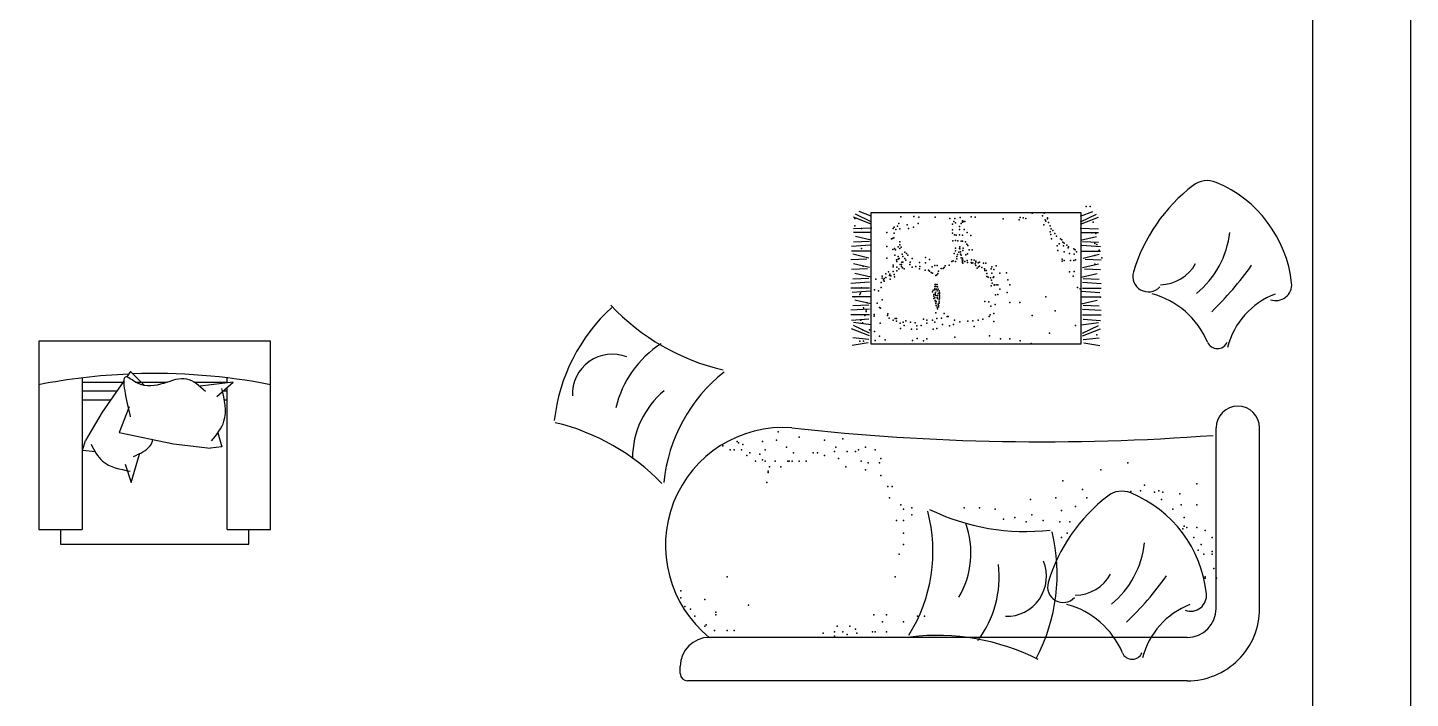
# Model space of a CAD drawing. Header units: inches. Extents: x 10.1 to 52.6, y 12.1 to 36.9.
# Drawn here: x 26.348 to 31.121, y 18.358 to 20.673 of the extents above; entities that cross this region are included whole.
import ezdxf

# ---------------------------------------------------------------- set-up
doc = ezdxf.new("R2010")
doc.units = ezdxf.units.IN
doc.header["$MEASUREMENT"] = 0
doc.layers.add('02', color=2, linetype='Continuous')
doc.layers.add('kadrbm', color=4, linetype='Continuous')

# ---------------------------------------------------------------- blocks, each defined once
blk = doc.blocks.new('kadrbm')
at = {"layer": 'kadrbm', "color": 4}
blk.add_lwpolyline([(0, 0), (0, 24.7972), (21, 24.7972), (21, 0), (0, 0)], close=True, dxfattribs=at)
blk.add_lwpolyline([(20.6631, 0.3257), (20.6631, 24.4603), (0.3369, 24.4603), (0.3369, 0.3257), (20.6631, 0.3257)], dxfattribs=at)

msp = doc.modelspace()

# ---------------------------------------------------------------- linework, layer by layer
at = {"layer": '02'}
for p, q in [((29.2604, 19.9941), (29.1988, 20.0183)), ((29.2604, 20.0029), (29.2054, 20.0293)), ((29.2604, 20.0227), (29.2186, 20.0381)), ((29.9831, 20.0227), (30.0249, 20.0381)), ((29.9831, 20.0029), (30.0381, 20.0293)), ((29.9831, 19.9941), (30.0447, 20.0183)), ((29.2626, 19.9809), (29.1988, 19.9787)), ((29.2582, 19.9655), (29.1988, 19.9655)), ((29.9809, 19.9809), (30.0447, 19.9787)), ((29.9853, 19.9655), (30.0447, 19.9655)), ((29.256, 19.9216), (29.1922, 19.9172)), ((29.2538, 19.9347), (29.1988, 19.9326)), ((29.2604, 19.9391), (29.2054, 19.9523)), ((29.9831, 19.9391), (30.0381, 19.9523)), ((29.9875, 19.9216), (30.0513, 19.9172)), ((29.9897, 19.9347), (30.0447, 19.9326)), ((29.245, 19.8732), (29.19, 19.871)), ((29.256, 19.9018), (29.1922, 19.9018)), ((29.2516, 19.8776), (29.1966, 19.8908)), ((29.2538, 19.8446), (29.1988, 19.8578)), ((29.9875, 19.9018), (30.0513, 19.9018)), ((29.9897, 19.8446), (30.0447, 19.8578)), ((29.9919, 19.8776), (30.0469, 19.8908)), ((29.9985, 19.8732), (30.0535, 19.871)), ((29.2472, 19.8402), (29.1922, 19.838)), ((29.2582, 19.8116), (29.2032, 19.8248)), ((29.9853, 19.8116), (30.0403, 19.8248)), ((29.9963, 19.8402), (30.0513, 19.838)), ((29.2538, 19.794), (29.19, 19.7896)), ((29.2538, 19.7742), (29.19, 19.7742)), ((29.2582, 19.7632), (29.1944, 19.7588)), ((29.2516, 19.8072), (29.1966, 19.805)), ((29.9853, 19.7632), (30.0491, 19.7588)), ((29.9897, 19.794), (30.0535, 19.7896)), ((29.9897, 19.7742), (30.0535, 19.7742)), ((29.9919, 19.8072), (30.0469, 19.805)), ((29.2582, 19.7434), (29.1944, 19.7434)), ((29.2516, 19.7148), (29.1966, 19.7126)), ((29.2582, 19.7192), (29.2032, 19.7324)), ((29.9853, 19.7434), (30.0491, 19.7434)), ((29.9853, 19.7192), (30.0403, 19.7324)), ((29.9919, 19.7148), (30.0469, 19.7126)), ((29.2538, 19.7016), (29.19, 19.6972)), ((29.2538, 19.6818), (29.19, 19.6818)), ((29.9897, 19.7016), (30.0535, 19.6972)), ((29.9897, 19.6818), (30.0535, 19.6818)), ((29.2516, 19.6664), (29.1922, 19.662)), ((29.2538, 19.6093), (29.1922, 19.6335)), ((29.2582, 19.6467), (29.1988, 19.6554)), ((29.2538, 19.6181), (29.1988, 19.6445)), ((29.9853, 19.6467), (30.0447, 19.6554)), ((29.9897, 19.6181), (30.0447, 19.6445)), ((29.9897, 19.6093), (30.0513, 19.6335)), ((29.9919, 19.6664), (30.0513, 19.662)), ((26.3866, 19.5905), (26.3866, 18.9403)), ((27.1866, 19.5905), (26.3866, 19.5905)), ((27.1866, 18.9403), (27.1866, 19.5905)), ((29.2494, 19.5851), (29.1944, 19.5763)), ((29.2516, 19.5961), (29.1966, 19.6027)), ((29.9919, 19.5961), (30.0469, 19.6027)), ((29.9941, 19.5851), (30.0491, 19.5763)), ((26.7032, 19.4859), (26.6897, 19.4668)), ((26.7513, 19.4376), (26.7032, 19.4859)), ((26.5366, 19.4641), (26.5366, 18.9403)), ((26.5366, 19.4492), (26.6794, 19.4492)), ((26.6793, 19.4521), (26.6047, 19.3463)), ((26.7207, 19.4492), (26.8293, 19.4492)), ((26.9221, 19.4492), (27.0366, 19.4492)), ((27.0576, 19.4492), (26.9439, 19.435)), ((27.0007, 19.3995), (27.0576, 19.4492)), ((27.0366, 19.4466), (27.0366, 19.4641)), ((27.0366, 18.9403), (27.0366, 19.4309)), ((26.5366, 19.419), (26.656, 19.419)), ((26.5366, 19.3888), (26.6347, 19.3888)), ((27.0205, 19.419), (27.0366, 19.419)), ((27.0267, 19.3888), (27.0366, 19.3888)), ((26.6047, 19.3463), (26.5471, 19.2478)), ((26.6985, 19.364), (26.6633, 19.2754)), ((30.451, 18.6684), (30.451, 19.2913)), ((30.601, 18.6684), (30.601, 19.2913)), ((26.5368, 19.2139), (26.5471, 19.2478)), ((26.6633, 19.2754), (26.8515, 19.2364)), ((27.0041, 19.2744), (27.0185, 19.2257)), ((26.5816, 19.2085), (26.5368, 19.2139)), ((26.7052, 19.1029), (26.7339, 19.2006)), ((26.8515, 19.2364), (26.9789, 19.2211)), ((27.0185, 19.2257), (26.9789, 19.2211)), ((26.6848, 19.1668), (26.7052, 19.1029)), ((26.3866, 18.9403), (26.5366, 18.9403)), ((26.4616, 18.9403), (26.4616, 18.8905)), ((27.0366, 18.9403), (27.1866, 18.9403)), ((27.1116, 18.8905), (27.1116, 18.9403)), ((26.4616, 18.8905), (27.1116, 18.8905)), ((30.351, 18.5684), (28.701, 18.5684)), ((28.601, 18.4434), (28.601, 18.4684)), ((30.351, 18.4184), (28.626, 18.4184))]:
    msp.add_line(p, q, dxfattribs=at)
msp.add_lwpolyline([(29.9837, 20.0346), (29.9837, 19.5805), (29.2598, 19.5805), (29.2598, 20.0346)], close=True, dxfattribs=at)
for centre, radius, start, end in [((30.4199, 20.0649), 0.08, 67.5938, 127.6409), ((30.7338, 19.6579), 0.594, 127.6409, 163.1765), ((30.2881, 19.7452), 0.4258, 6.2045, 67.5938), ((30.1821, 20.001), 0.3177, 309.265, 353.7345), ((30.2563, 19.9273), 0.1417, 271.0268, 330.8745), ((30.2165, 19.8143), 0.0535, 163.1765, 317.4976), ((29.6079, 20.5436), 1.1872, 314.203, 324.4023), ((30.6571, 19.7853), 0.0546, 250.0808, 6.2045), ((28.9236, 20.2431), 0.7716, 223.2093, 256.9355), ((30.1552, 19.4754), 0.2885, 22.8598, 75.0214), ((30.7489, 19.5045), 0.2663, 110.7727, 165.8868), ((28.7808, 19.2494), 0.6185, 132.2634, 173.7297), ((28.7336, 19.2754), 0.3654, 122.9512, 166.5784), ((30.4551, 19.6018), 0.0369, 202.8598, 336.456), ((28.3662, 19.4081), 0.1378, 68.4704, 182.5356), ((26.7866, 17.3865), 2.0926, 92.4544, 101.0198), ((26.7866, 17.3865), 2.0926, 78.9802, 92.0621), ((29.0874, 19.0538), 0.545, 127.8924, 174.7826), ((28.7386, 19.1864), 0.3028, 129.5906, 179.8323), ((30.526, 19.2913), 0.075, 0, 180), ((27.9955, 18.5771), 0.7526, 43.9819, 76.6351), ((28.9573, 18.8854), 0.4076, 85.9575, 231.0431), ((29.8532, 27.0288), 7.7853, 263.60448, 274.32871), ((30.4398, 18.586), 0.594, 127.6409, 163.1765), ((30.1259, 18.993), 0.08, 67.5938, 127.6409), ((29.9941, 18.6733), 0.4258, 6.2045, 67.5938), ((28.9283, 18.8656), 0.545, 327.8628, 14.753), ((29.7917, 19.6865), 0.7526, 243.9523, 276.6054), ((29.3014, 18.8601), 0.3028, 329.561, 19.8026), ((29.2833, 18.7864), 0.6185, 332.2338, 13.7), ((29.888, 18.9291), 0.3177, 309.265, 353.7345), ((29.3366, 18.7781), 0.3654, 322.9215, 6.5487), ((29.7272, 18.7789), 0.1378, 268.4408, 22.506), ((29.9622, 18.8554), 0.1417, 271.0268, 330.8745), ((29.3139, 19.4716), 1.1872, 314.203, 324.4023), ((29.9225, 18.7424), 0.0535, 163.1765, 317.4976), ((30.3631, 18.7134), 0.0546, 250.0808, 6.2045), ((29.8612, 18.4035), 0.2885, 22.8598, 75.0214), ((30.4549, 18.4326), 0.2663, 110.7727, 165.8868), ((30.351, 18.6684), 0.1, 270, 0), ((30.351, 18.6684), 0.25, 270, 0.0006), ((29.4885, 17.8037), 0.7716, 63.1797, 96.9059), ((28.701, 18.4684), 0.1, 90, 180), ((30.1611, 18.5299), 0.0369, 202.8598, 336.456), ((28.626, 18.4434), 0.025, 180, 270)]:
    msp.add_arc(centre, radius, start, end, dxfattribs=at)
for points in [[(26.9617, 19.4173), (26.8977, 19.4598), (26.7272, 19.4456), (26.6846, 19.4669), (26.6846, 19.4102), (26.7023, 19.3293)], [(26.983, 19.247), (27.0256, 19.3144), (27.0185, 19.4279)], [(26.5668, 19.2354), (26.6066, 19.1767), (26.7017, 19.1423)]]:
    msp.add_spline(points, degree=3, dxfattribs=at)
msp.add_open_spline([(26.7131, 19.1924), (26.7358, 19.2027), (26.7672, 19.2169), (26.7783, 19.2432), (26.7804, 19.2511)], degree=3, knots=[0, 0, 0, 0, 85.349498, 118.380514, 118.380514, 118.380514, 118.380514], dxfattribs=at)
for p in [(30.002, 20.0557), (30.0165, 20.0557), (29.2031, 20.0141), (29.3629, 20.0203), (29.4074, 20.0215), (29.4242, 20.0191), (29.4806, 20.0191), (29.5317, 20.0145), (29.5452, 20.0036), (29.5491, 20.0143), (29.5671, 20.0179), (29.5749, 20.0057), (29.5749, 20.0015), (29.5791, 20.0036), (29.5834, 20.0036), (29.6056, 20.0203), (29.6188, 20.0191), (29.7161, 20.0131), (29.7714, 20.0095), (29.7738, 20.0179), (29.7846, 20.0167), (29.7942, 20.0143), (29.8158, 20.0323), (29.8515, 20.0229), (29.8567, 20.0323), (29.8603, 20.0097), (29.8625, 20.0053), (29.8687, 20.0163), (29.8687, 20.0126), (30.0263, 20.0018), (29.2031, 19.9887), (29.2267, 19.9797), (29.3137, 19.9654), (29.3361, 19.9801), (29.3397, 19.9837), (29.3397, 19.9638), (29.3451, 19.9764), (29.3505, 19.9873), (29.356, 19.9964), (29.3589, 19.9782), (29.3841, 19.9918), (29.3893, 19.9795), (29.4062, 19.9843), (29.4218, 19.9963), (29.5408, 19.9945), (29.5408, 19.9746), (29.5408, 19.9638), (29.548, 19.9583), (29.5516, 19.9993), (29.5539, 19.9567), (29.5643, 19.9867), (29.5643, 19.9764), (29.5647, 19.9579), (29.5706, 19.9972), (29.5749, 19.957), (29.5812, 19.9761), (29.5918, 19.9655), (29.6045, 19.9549), (29.8559, 19.9921), (29.8723, 20), (29.8777, 19.9891), (29.8779, 19.9679), (29.8801, 19.9592), (29.8813, 19.9782), (29.8868, 19.9728), (29.894, 19.962), (29.8995, 19.9529), (30.0219, 19.9652), (30.0353, 19.962), (29.2267, 19.9109), (29.3137, 19.917), (29.3306, 19.9439), (29.3335, 19.9456), (29.3342, 19.9076), (29.3379, 19.9475), (29.3401, 19.9104), (29.3437, 19.9062), (29.3526, 19.9168), (29.3589, 19.9338), (29.3589, 19.9232), (29.3589, 19.9105), (29.3632, 19.9147), (29.5419, 19.9375), (29.5516, 19.9384), (29.5516, 19.9113), (29.5589, 19.9366), (29.5643, 19.9105), (29.5661, 19.9095), (29.5664, 19.9168), (29.5706, 19.9359), (29.5749, 19.9359), (29.5779, 19.9123), (29.5855, 19.9338), (29.59, 19.9255), (29.5939, 19.9211), (29.5982, 19.9063), (29.6088, 19.9063), (29.8823, 19.9438), (29.9021, 19.9196), (29.9087, 19.9262), (29.914, 19.9439), (29.9176, 19.9402), (29.9212, 19.933), (29.9241, 19.9196), (29.9266, 19.9294), (29.9357, 19.9221), (29.9395, 19.913), (29.9411, 19.9167), (29.9592, 19.9095), (29.9647, 19.9058), (30.0317, 19.9276), (30.039, 19.9239), (30.0473, 19.9054), (29.3137, 19.8774), (29.342, 19.8872), (29.3469, 19.8714), (29.3485, 19.8654), (29.3526, 19.883), (29.3533, 19.8738), (29.3568, 19.8766), (29.3653, 19.8639), (29.3674, 19.8914), (29.3695, 19.883), (29.3695, 19.8639), (29.3759, 19.8978), (29.3759, 19.8766), (29.3801, 19.8703), (29.3822, 19.8936), (29.3864, 19.8872), (29.3949, 19.8639), (29.4013, 19.8766), (29.4266, 19.8618), (29.447, 19.8798), (29.447, 19.8606), (29.4614, 19.8726), (29.5389, 19.866), (29.5431, 19.8682), (29.5462, 19.8932), (29.5516, 19.9022), (29.5516, 19.866), (29.5558, 19.883), (29.5558, 19.8745), (29.5579, 19.8893), (29.5622, 19.8978), (29.5679, 19.8986), (29.5679, 19.8914), (29.5707, 19.887), (29.5707, 19.8786), (29.5743, 19.8714), (29.5749, 19.866), (29.5755, 19.8774), (29.5755, 19.8618), (29.5767, 19.9038), (29.5767, 19.8702), (29.5767, 19.8594), (29.5834, 19.866), (29.5864, 19.8882), (29.5912, 19.869), (29.5924, 19.8918), (29.5924, 19.8618), (29.6056, 19.8618), (29.6068, 19.8714), (29.608, 19.8594), (29.6104, 19.8606), (29.6152, 19.8702), (29.6188, 19.8582), (29.6212, 19.8666), (29.6212, 19.863), (29.6296, 19.8606), (29.6342, 19.8639), (29.6476, 19.8594), (29.6553, 19.8597), (29.9043, 19.9042), (29.9197, 19.8734), (29.9197, 19.8668), (29.9266, 19.8986), (29.9266, 19.8696), (29.9447, 19.8932), (29.9483, 19.869), (29.9592, 19.8696), (29.9611, 19.8914), (29.9659, 19.8712), (29.9683, 19.8986), (30.0317, 19.8859), (30.0564, 19.8783), (29.2321, 19.8493), (29.2975, 19.8153), (29.31, 19.8102), (29.3102, 19.8237), (29.3197, 19.8306), (29.3233, 19.8174), (29.3247, 19.8225), (29.3281, 19.8162), (29.3356, 19.8534), (29.3356, 19.847), (29.3357, 19.8313), (29.3389, 19.821), (29.3399, 19.8132), (29.3485, 19.833), (29.3489, 19.8466), (29.3555, 19.84), (29.3599, 19.8554), (29.3641, 19.8558), (29.3643, 19.8488), (29.3677, 19.8438), (29.3737, 19.8402), (29.3929, 19.8558), (29.4013, 19.8462), (29.4146, 19.8486), (29.4266, 19.8402), (29.4278, 19.8486), (29.4458, 19.8354), (29.4578, 19.8354), (29.4614, 19.8318), (29.4674, 19.8282), (29.471, 19.8474), (29.4722, 19.8258), (29.4794, 19.8522), (29.483, 19.8174), (29.4866, 19.8198), (29.4878, 19.8522), (29.4902, 19.8246), (29.4927, 19.8318), (29.5011, 19.8414), (29.5083, 19.8414), (29.5119, 19.845), (29.5155, 19.851), (29.5287, 19.8534), (29.6212, 19.8522), (29.626, 19.8426), (29.6308, 19.8474), (29.6344, 19.8498), (29.6416, 19.845), (29.6512, 19.8402), (29.6524, 19.8342), (29.6572, 19.8342), (29.6596, 19.8246), (29.6596, 19.8138), (29.6644, 19.8114), (29.6744, 19.8407), (29.6765, 19.847), (29.6765, 19.8258), (29.6807, 19.811), (29.6829, 19.8385), (29.6829, 19.8132), (29.6909, 19.851), (29.704, 19.8258), (29.7269, 19.827), (29.9447, 19.8298), (29.9574, 19.8153), (29.9611, 19.8316), (30.0317, 19.857), (29.2267, 19.7751), (29.2716, 19.7682), (29.2763, 19.8047), (29.2853, 19.7646), (29.2944, 19.7936), (29.2944, 19.7755), (29.298, 19.8081), (29.3028, 19.803), (29.3048, 19.8071), (29.3048, 19.7983), (29.325, 19.8047), (29.4734, 19.767), (29.4794, 19.779), (29.4794, 19.7718), (29.4794, 19.7682), (29.4806, 19.7862), (29.483, 19.7862), (29.483, 19.779), (29.4854, 19.7706), (29.4878, 19.7862), (29.4878, 19.7646), (29.489, 19.7778), (29.4915, 19.7706), (29.4951, 19.7646), (29.6717, 19.809), (29.6741, 19.7814), (29.6753, 19.8018), (29.6777, 19.791), (29.685, 19.7856), (29.685, 19.7835), (29.6913, 19.7856), (29.6977, 19.7856), (29.704, 19.7708), (29.7316, 19.8026), (29.7389, 19.785), (29.9719, 19.7755), (29.981, 19.7719), (29.2013, 19.7443), (29.2212, 19.7516), (29.223, 19.757), (29.2466, 19.7226), (29.2812, 19.7214), (29.298, 19.7338), (29.4722, 19.761), (29.4758, 19.7514), (29.4758, 19.7466), (29.4758, 19.7382), (29.4794, 19.7406), (29.4806, 19.7526), (29.4806, 19.731), (29.4806, 19.7298), (29.4818, 19.7586), (29.483, 19.7478), (29.483, 19.7214), (29.483, 19.7202), (29.4842, 19.7274), (29.4878, 19.7418), (29.489, 19.7478), (29.489, 19.7382), (29.4915, 19.755), (29.4915, 19.719), (29.4951, 19.7334), (29.4951, 19.7262), (29.4951, 19.7214), (29.4963, 19.7586), (29.4963, 19.755), (29.4963, 19.749), (29.4963, 19.7442), (29.4963, 19.7394), (29.6524, 19.7274), (29.6656, 19.7262), (29.6875, 19.7176), (29.6897, 19.7502), (29.6969, 19.7514), (29.7293, 19.7586), (29.7389, 19.7238), (29.7726, 19.7238), (29.8625, 19.7436), (30.0516, 19.7429), (29.2339, 19.7063), (29.2375, 19.6791), (29.243, 19.6991), (29.243, 19.6936), (29.2704, 19.6829), (29.2704, 19.6769), (29.289, 19.7067), (29.2926, 19.7049), (29.3161, 19.6795), (29.3179, 19.685), (29.3216, 19.6705), (29.3433, 19.6687), (29.3469, 19.6687), (29.4411, 19.6669), (29.4828, 19.6886), (29.4842, 19.7142), (29.4864, 19.6687), (29.4878, 19.7082), (29.489, 19.7022), (29.4927, 19.7142), (29.4927, 19.7094), (29.5027, 19.6705), (29.5118, 19.6868), (29.5226, 19.6759), (29.5263, 19.6759), (29.6458, 19.6669), (29.6676, 19.6759), (29.6712, 19.6813), (29.6729, 19.7118), (29.6837, 19.6865), (29.8163, 19.6799), (29.8955, 19.6952), (29.2248, 19.6628), (29.2303, 19.6538), (29.2303, 19.6303), (29.2538, 19.6303), (29.2716, 19.6241), (29.2908, 19.6529), (29.3361, 19.6632), (29.3469, 19.6596), (29.3596, 19.6524), (29.3614, 19.6343), (29.3705, 19.656), (29.3741, 19.6451), (29.3795, 19.6614), (29.3958, 19.656), (29.3995, 19.6325), (29.4121, 19.6542), (29.4176, 19.6433), (29.4176, 19.6325), (29.4321, 19.6451), (29.452, 19.6632), (29.452, 19.6524), (29.4719, 19.6632), (29.4737, 19.6325), (29.4792, 19.656), (29.4864, 19.6343), (29.5063, 19.6488), (29.5299, 19.6433), (29.5443, 19.6481), (29.548, 19.6632), (29.5661, 19.6578), (29.5933, 19.6596), (29.6114, 19.6614), (29.6152, 19.6409), (29.6295, 19.6632), (29.6837, 19.6589), (29.9659, 19.6447), (29.2212, 19.5904), (29.2339, 19.5904), (29.274, 19.5929), (29.2884, 19.6085), (29.3088, 19.5953), (29.4026, 19.5929), (29.4182, 19.6001), (29.441, 19.5917), (29.4518, 19.5989), (29.5491, 19.6049), (29.6688, 19.6095), (29.7062, 19.5985), (29.7392, 19.5985), (29.7744, 19.5919), (29.8119, 19.5831), (29.8757, 19.6183), (30.039, 19.6126), (28.7971, 19.2444), (28.802, 19.2395), (28.8847, 19.2444), (28.9334, 19.2493), (28.9383, 19.2784), (29.0113, 19.259), (29.0989, 19.2493), (29.1622, 19.2541), (28.7484, 19.2298), (28.7728, 19.2152), (28.7874, 19.2152), (28.8117, 19.2152), (28.8166, 19.2347), (28.8312, 19.1957), (28.8409, 19.2055), (28.875, 19.2006), (28.8945, 19.2152), (28.9675, 19.2249), (28.9918, 19.2055), (29.06, 19.2055), (29.0746, 19.2055), (29.0989, 19.1957), (29.133, 19.2103), (29.1379, 19.2249), (29.1768, 19.2103), (29.206, 19.2103), (29.2157, 19.2152), (29.2401, 19.2249), (29.2742, 19.2152), (28.8604, 19.1763), (28.8847, 19.1812), (28.8945, 19.1763), (28.9042, 19.1422), (28.9091, 19.1568), (28.9285, 19.1763), (28.948, 19.1568), (28.9724, 19.1763), (28.9772, 19.1763), (28.987, 19.1763), (29.0113, 19.1763), (29.0356, 19.1763), (29.1476, 19.186), (29.1719, 19.1568), (29.2255, 19.1763), (29.2401, 19.1471), (29.2498, 19.1714), (29.2888, 19.1714), (29.2936, 19.186), (30.053, 19.1471), (30.1455, 19.1714), (28.8993, 19.1033), (28.9042, 19.1374), (29.2936, 19.1276), (29.9216, 19.1082), (30.384, 19.0985), (29.318, 19.0887), (29.3228, 19.0498), (29.3326, 19.0887), (29.8972, 19.0498), (29.9897, 19.079), (30.0043, 19.0498), (30.1564, 19.0718), (30.1893, 19.0741), (30.2039, 19.0936), (30.238, 19.0693), (30.2526, 19.0741), (30.2672, 19.0693), (30.3256, 19.0644), (29.3618, 19.0255), (29.3715, 19.0109), (29.4007, 19.0158), (29.5808, 19.0158), (29.6344, 19.0158), (29.6879, 19.0109), (29.8096, 19.0449), (29.9167, 19.006), (29.9654, 19.0206), (30.2623, 19.0449), (30.3013, 19.0109), (30.3305, 19.0255), (30.384, 19.0255), (29.3472, 18.972), (29.3715, 18.972), (29.4007, 18.9914), (29.7171, 18.9768), (29.7561, 18.9817), (29.795, 18.9671), (29.8145, 18.9914), (29.8534, 18.972), (29.9118, 18.9671), (29.9459, 18.9671), (30.3402, 18.9817), (30.3402, 18.9525), (29.3715, 18.9282), (29.9167, 18.9136), (29.9362, 18.9282), (30.3353, 18.9428), (30.35, 18.9477), (30.3743, 18.9136), (30.384, 18.9477), (30.4132, 18.9379), (30.4376, 18.9136), (29.3569, 18.8552), (29.3715, 18.8893), (30.3889, 18.8698), (30.3986, 18.8893), (30.4084, 18.8552), (30.4376, 18.865), (30.4376, 18.8552), (28.763, 18.7774), (29.3423, 18.7774), (30.4084, 18.7725), (30.4132, 18.7774), (30.4132, 18.7725), (30.4424, 18.8066), (30.4522, 18.7725), (28.6024, 18.7287), (28.6024, 18.7044), (28.617, 18.6752), (28.6365, 18.6655), (28.6852, 18.6996), (28.8361, 18.6801), (28.6511, 18.6412), (28.7241, 18.6558), (28.7241, 18.6461), (29.2693, 18.6461), (29.2985, 18.6217), (29.3131, 18.6461), (29.3715, 18.6217), (29.4202, 18.6412), (29.4445, 18.6412), (28.6852, 18.6071), (28.69, 18.612), (28.7192, 18.5925), (28.763, 18.5925), (28.7874, 18.5925), (29.0941, 18.5828), (29.133, 18.5877), (29.133, 18.5731), (29.1427, 18.6071), (29.1622, 18.5877), (29.1768, 18.5779), (29.1865, 18.6071), (29.206, 18.5974), (29.2109, 18.5828), (29.2644, 18.5877), (29.2742, 18.5877), (29.3131, 18.5877)]:
    msp.add_point(p, dxfattribs=at)

# ---------------------------------------------------------------- block references
at = {"layer": 'kadrbm'}
msp.add_blockref('kadrbm', (10.1213, 12.0665), dxfattribs=at)

doc.saveas('drawing.dxf')
